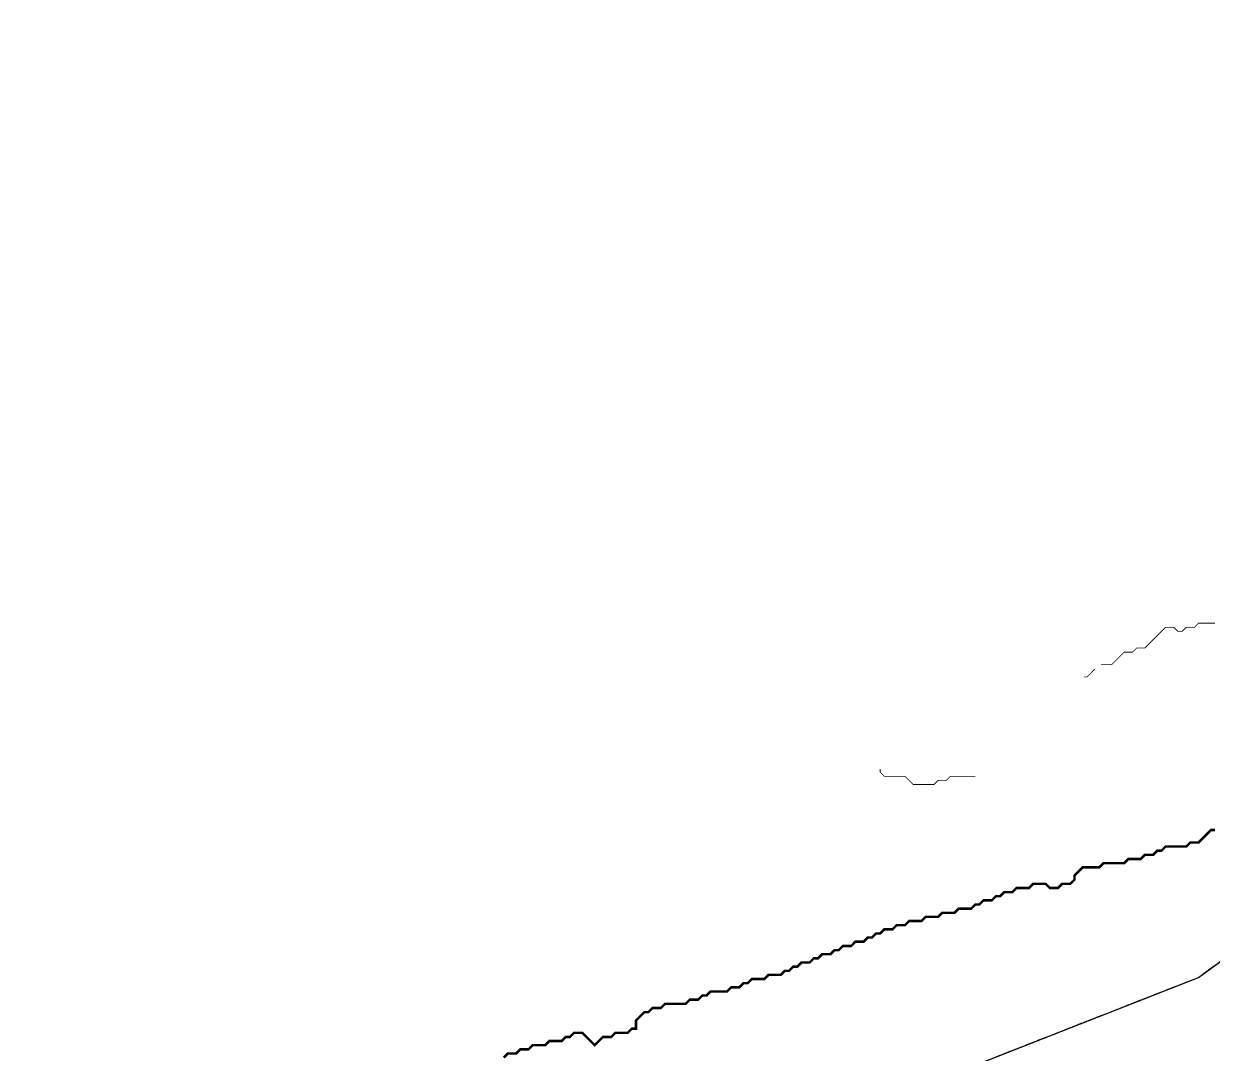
# Model space of a CAD drawing. Header units: metres. Extents: x 442821 to 452274, y 2561971 to 2571293.
# Drawn here: x 443115 to 444264, y 2566684 to 2567680 of the extents above; entities that cross this region are included whole.
import ezdxf

# ---------------------------------------------------------------- set-up
doc = ezdxf.new("R2010")
doc.units = ezdxf.units.M
doc.header["$LTSCALE"] = 8
doc.linetypes.add('DASHED', pattern=[1.524, 1.27, -0.254])
for name, color, linetype in [('A_CATCHMENTS', 7, 'Continuous'), ('A_ENVELOPE', 3, 'Continuous'), ('A_STREAMS', 5, 'Continuous')]:
    doc.layers.add(name, color=color, linetype=linetype)

msp = doc.modelspace()

# ---------------------------------------------------------------- linework, layer by layer
at = {"layer": 'A_CATCHMENTS', "color": 3, "linetype": 'DASHED'}
msp.add_lwpolyline([(443209.9, 2566349), (444250.9, 2566757.8), (444659.1, 2567054.9)], dxfattribs=at)
at = {"layer": 'A_ENVELOPE', "color": 3}
msp.add_lwpolyline([(443922.9, 2562555.5), (443114.8, 2564922.9), (443209.9, 2566349), (444250.9, 2566757.8), (445002, 2567304.5), (445444.1, 2567418.6), (445577.2, 2567680.1), (447477.5, 2567541)], dxfattribs=at)
at = {"layer": 'A_STREAMS', "color": 5}
for points, const_width in [([(444267.1, 2567100.4), (444263.1, 2567100.4), (444259.1, 2567100.4), (444255.1, 2567100.4), (444251.1, 2567100.4), (444247.1, 2567096.4), (444243.1, 2567096.4), (444239.1, 2567096.4), (444235.1, 2567092.4), (444231.1, 2567092.4), (444227.1, 2567096.4), (444223.1, 2567096.4), (444219.1, 2567096.4), (444215.1, 2567092.4), (444211.1, 2567088.4), (444207.1, 2567084.4), (444203.1, 2567080.4), (444199.1, 2567076.3), (444195.1, 2567076.3), (444191.1, 2567076.3), (444187.1, 2567072.3), (444183.1, 2567072.3), (444179.1, 2567072.3), (444175.1, 2567068.3), (444171.1, 2567064.3), (444167.1, 2567060.3), (444163.1, 2567060.3), (444159.1, 2567060.3), (444156.8, 2567060.3)], 0.8), ([(444150.6, 2567055.9), (444147.1, 2567052.3), (444143.1, 2567048.3), (444140.3, 2567048.3)], 0.8), ([(444035.1, 2566952.3), (444031.1, 2566952.3), (444027.1, 2566952.3), (444023.1, 2566952.3), (444019.1, 2566952.3), (444015.1, 2566952.3), (444011.1, 2566952.3), (444007.1, 2566948.3), (444003.1, 2566948.3), (443999.1, 2566948.3), (443995.1, 2566944.3), (443991.1, 2566944.3), (443987.1, 2566944.3), (443983.1, 2566944.3), (443979.1, 2566944.3), (443975.1, 2566944.3), (443971.1, 2566948.3), (443967.1, 2566952.3), (443963.1, 2566952.3), (443959.1, 2566952.3), (443955.1, 2566952.3), (443951.1, 2566952.3), (443947.1, 2566952.3), (443943.1, 2566956.3), (443943.1, 2566959.2)], 0.8), ([(444267.1, 2566900.3), (444263.1, 2566900.3), (444259.1, 2566896.3), (444255.1, 2566892.3), (444251.1, 2566888.3), (444247.1, 2566888.3), (444243.1, 2566888.3), (444239.1, 2566884.3), (444235.1, 2566884.3), (444231.1, 2566884.3), (444227.1, 2566884.3), (444223.1, 2566884.3), (444219.1, 2566884.3), (444215.1, 2566880.3), (444211.1, 2566880.3), (444207.1, 2566876.3), (444203.1, 2566876.3), (444199.1, 2566876.3), (444195.1, 2566872.3), (444191.1, 2566872.3), (444187.1, 2566872.3), (444183.1, 2566872.3), (444179.1, 2566868.3), (444175.1, 2566868.3), (444171.1, 2566868.3), (444167.1, 2566868.3), (444163.1, 2566868.3), (444159.1, 2566868.3), (444155.1, 2566864.3), (444151.1, 2566864.3), (444147.1, 2566864.3), (444143.1, 2566864.3), (444139.1, 2566864.3), (444135.1, 2566860.3), (444131.1, 2566856.3), (444131.1, 2566852.3), (444127.1, 2566848.3), (444123.1, 2566848.3), (444119.1, 2566848.3), (444115.1, 2566844.3), (444111.1, 2566844.3), (444107.1, 2566844.3), (444103.1, 2566848.3), (444099.1, 2566848.3), (444095.1, 2566848.3), (444091.1, 2566848.3), (444087.1, 2566844.3), (444083.1, 2566844.3), (444079.1, 2566844.3), (444075.1, 2566844.3), (444071.1, 2566840.3), (444067.1, 2566840.3), (444063.1, 2566840.3), (444059.1, 2566836.3), (444055.1, 2566836.3), (444051.1, 2566832.3), (444047.1, 2566832.3), (444043.1, 2566832.3), (444039.1, 2566828.3), (444035.1, 2566828.3), (444031.1, 2566824.3), (444027.1, 2566824.3), (444023.1, 2566824.3), (444019.1, 2566824.3), (444015.1, 2566820.3), (444011.1, 2566820.3), (444007.1, 2566820.3), (444003.1, 2566820.3), (443999.1, 2566816.3), (443995.1, 2566816.3), (443991.1, 2566816.3), (443987.1, 2566816.3), (443983.1, 2566812.3), (443979.1, 2566812.3), (443975.1, 2566812.3), (443971.1, 2566812.3), (443967.1, 2566808.3), (443963.1, 2566808.3), (443959.1, 2566808.3), (443955.1, 2566804.3), (443951.1, 2566804.3), (443947.1, 2566804.3), (443943.1, 2566800.3), (443939.1, 2566800.3), (443935.1, 2566796.3), (443931.1, 2566796.3), (443927.1, 2566792.3), (443923.1, 2566792.3), (443919.1, 2566792.3), (443915.1, 2566788.2), (443911, 2566788.2), (443907, 2566788.2), (443903, 2566784.2), (443899, 2566784.2), (443895, 2566780.2), (443891, 2566780.2), (443887, 2566780.2), (443883, 2566776.2), (443879, 2566776.2), (443875, 2566772.2), (443871, 2566772.2), (443867, 2566772.2), (443863, 2566768.2), (443859, 2566768.2), (443855, 2566764.2), (443851, 2566764.2), (443847, 2566760.2), (443843, 2566760.2), (443839, 2566760.2), (443835, 2566760.2), (443831, 2566756.2), (443827, 2566756.2), (443823, 2566756.2), (443819, 2566756.2), (443815, 2566752.2), (443811, 2566752.2), (443807, 2566748.2), (443803, 2566748.2), (443799, 2566748.2), (443795, 2566744.2), (443791, 2566744.2), (443787, 2566744.2), (443783, 2566744.2), (443779, 2566744.2), (443775, 2566740.2), (443771, 2566740.2), (443767, 2566736.2), (443763, 2566736.2), (443759, 2566736.2), (443755, 2566732.2), (443751, 2566732.2), (443747, 2566732.2), (443743, 2566732.2), (443739, 2566732.2), (443735, 2566732.2), (443731, 2566728.2), (443727, 2566728.2), (443723, 2566728.2), (443719, 2566724.2), (443715, 2566724.2), (443711, 2566720.2), (443707, 2566716.2), (443707, 2566712.2), (443707, 2566708.2), (443703, 2566708.2), (443699, 2566704.2), (443695, 2566704.2), (443691, 2566704.2), (443687, 2566704.2), (443683, 2566700.2), (443679, 2566700.2), (443675, 2566700.2), (443671, 2566696.2), (443667, 2566692.2), (443663, 2566696.2), (443659, 2566700.2), (443655, 2566704.2), (443651, 2566704.2), (443647, 2566704.2), (443643, 2566700.2), (443639, 2566700.2), (443635, 2566696.2), (443631, 2566696.2), (443627, 2566696.2), (443623, 2566696.2), (443619, 2566692.2), (443615, 2566692.2), (443611, 2566692.2), (443607, 2566692.2), (443603, 2566688.2), (443599, 2566688.2), (443595, 2566688.2), (443591, 2566684.2), (443587, 2566684.2), (443583, 2566684.2), (443579, 2566680.2)], 2.4)]:
    msp.add_lwpolyline(points, dxfattribs=dict(at, const_width=const_width))

doc.saveas('drawing.dxf')
